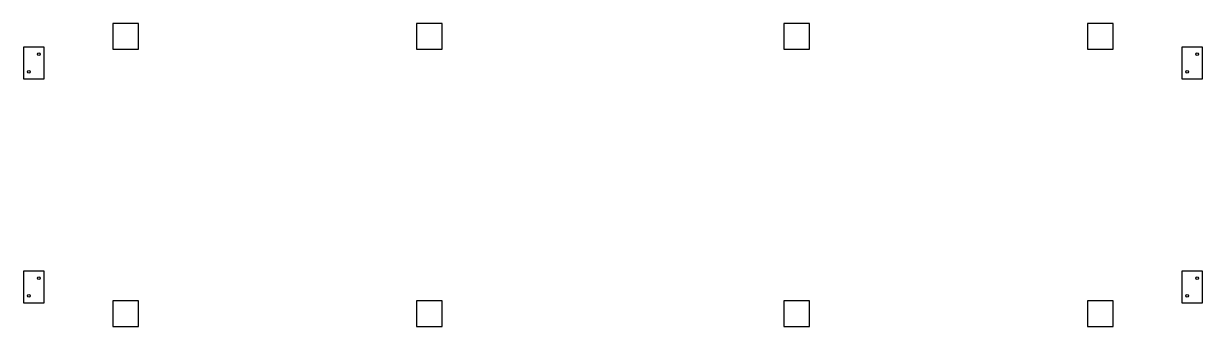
# Model space of a CAD drawing. Header units: millimetres. Extents: x 0 to 932, y 9 to 248.
import ezdxf

# ---------------------------------------------------------------- set-up
doc = ezdxf.new("R2010")
doc.units = ezdxf.units.MM
for name, color, linetype in [('BOTTOM_PAD_POCKET_3p325', 7, 'Continuous'), ('BOTTOM_PILOT_2p2_DEPTH10', 7, 'Continuous'), ('BOTTOM_POCKET_9p525', 7, 'Continuous')]:
    doc.layers.add(name, color=color, linetype=linetype)

msp = doc.modelspace()

# ---------------------------------------------------------------- linework, layer by layer
at = {"layer": 'BOTTOM_PAD_POCKET_3p325'}
for points in [[(0.4, 204.4), (16.6, 204.4), (16.6, 229.6), (0.4, 229.6)], [(915.4, 204.4), (931.6, 204.4), (931.6, 229.6), (915.4, 229.6)], [(0.4, 27.4), (16.6, 27.4), (16.6, 52.6), (0.4, 52.6)], [(915.4, 27.4), (931.6, 27.4), (931.6, 52.6), (915.4, 52.6)]]:
    msp.add_lwpolyline(points, close=True, dxfattribs=at)
at = {"layer": 'BOTTOM_PILOT_2p2_DEPTH10'}
for centre in [(12.5, 224), (927.5, 224), (4.5, 210), (919.5, 210), (12.5, 47), (927.5, 47), (4.5, 33), (919.5, 33)]:
    msp.add_circle(centre, 1.1, dxfattribs=at)
at = {"layer": 'BOTTOM_POCKET_9p525'}
for points in [[(70.9, 227.9), (91.1, 227.9), (91.1, 248.1), (70.9, 248.1)], [(310.9, 227.9), (331.1, 227.9), (331.1, 248.1), (310.9, 248.1)], [(600.9, 227.9), (621.1, 227.9), (621.1, 248.1), (600.9, 248.1)], [(840.9, 227.9), (861.1, 227.9), (861.1, 248.1), (840.9, 248.1)], [(70.9, 8.9), (91.1, 8.9), (91.1, 29.1), (70.9, 29.1)], [(310.9, 8.9), (331.1, 8.9), (331.1, 29.1), (310.9, 29.1)], [(600.9, 8.9), (621.1, 8.9), (621.1, 29.1), (600.9, 29.1)], [(840.9, 8.9), (861.1, 8.9), (861.1, 29.1), (840.9, 29.1)]]:
    msp.add_lwpolyline(points, close=True, dxfattribs=at)

doc.saveas('drawing.dxf')
